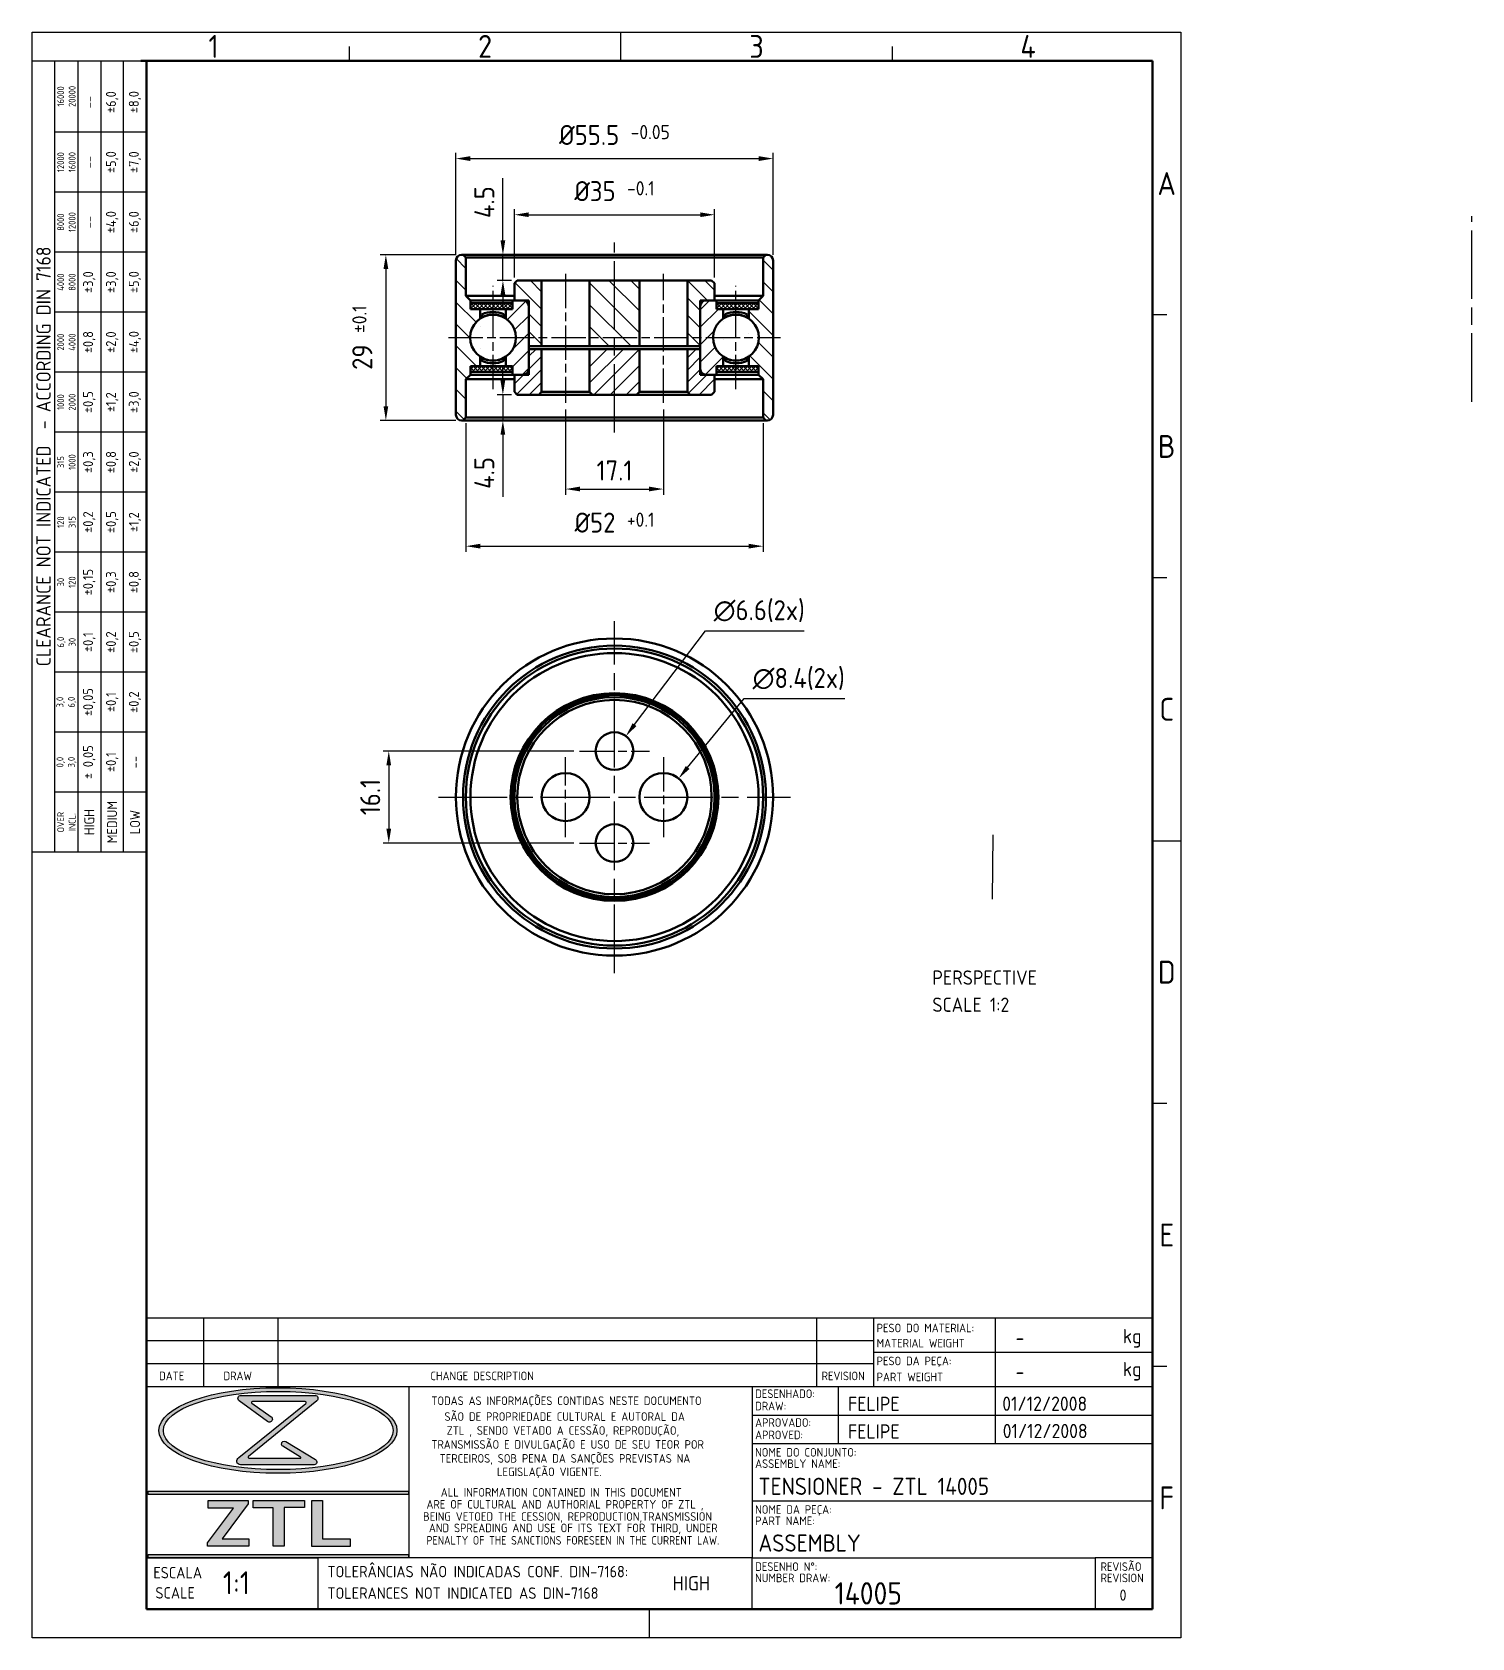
# Model space of a CAD drawing. Extents: x 0 to 252, y 0 to 281.
import ezdxf
from ezdxf.enums import TextEntityAlignment as Align

# ---------------------------------------------------------------- set-up
doc = ezdxf.new("R2010")
doc.units = 0
for name, pattern in [('AM_ISO02W050', [7.5, 6, -1.5]), ('AM_ISO08W050', [18, 12, -1.5, 3, -1.5]), ('AM_ISO08W050x2', [9, 6, -0.75, 1.5, -0.75])]:
    doc.linetypes.add(name, pattern=pattern)
doc.layers.get('Defpoints').update_dxf_attribs({"linetype": 'CONTINUOUS'})
for name, color, linetype, lineweight in [('AM_0', 7, 'CONTINUOUS', 50), ('AM_3', 6, 'AM_ISO02W050', 25), ('AM_5', 3, 'CONTINUOUS', 25), ('AM_6', 2, 'CONTINUOUS', 35), ('AM_7', 4, 'AM_ISO08W050', 25), ('AM_8', 1, 'CONTINUOUS', 25), ('AM_BOR', 7, 'CONTINUOUS', 50)]:
    doc.layers.add(name, color=color, linetype=linetype, lineweight=lineweight)
doc.styles.add('ACISOTS', font='isocp.shx', dxfattribs={"height": 1})
doc.styles.get("Standard").update_dxf_attribs({"font": 'ISOCP.SHX'})
doc.dimstyles.new('AM_ISO', dxfattribs={"dimtxt": 3.5, "dimasz": 2.5, "dimexe": 1, "dimexo": 1, "dimgap": 1.5, "dimtad": 1, "dimdsep": 46, "dimtxsty": 'Standard', "dimcen": 0, "dimclrd": 256, "dimclre": 256, "dimclrt": 2, "dimadec": 0, "dimazin": 2, "dimtp": 0.1, "dimtm": 0.1, "dimtfac": 0.71, "dimtdec": 3, "dimtmove": 0, "dimatfit": 3, "dimfxl": 1, "dimlwd": -1, "dimlwe": -1, "dimarcsym": 0})
doc.dimstyles.new('AM_ISO$3', dxfattribs={"dimtxt": 3.5, "dimasz": 2.5, "dimexe": 1, "dimexo": 1, "dimgap": 1.5, "dimtad": 1, "dimtoh": 1, "dimdsep": 46, "dimtxsty": 'Standard', "dimcen": 0, "dimclrd": 256, "dimclre": 256, "dimclrt": 2, "dimadec": 0, "dimazin": 2, "dimtp": 0.1, "dimtm": 0.1, "dimtfac": 0.71, "dimtdec": 3, "dimtofl": 0, "dimtmove": 0, "dimatfit": 0, "dimfxl": 1, "dimlwd": -1, "dimlwe": -1, "dimarcsym": 0})
pattern_1 = [(45, (0, -5.20096), (-0.3535534, 0.3535534), []), (135, (0, -5.20096), (-0.3535534, -0.3535534), [])]
pattern_2 = [(135, (203.7875, -5.20096), (0.3535534, 0.3535534), []), (45, (203.7875, -5.20096), (0.3535534, -0.3535534), [])]
pattern_3 = [(135, (0, -5.201), (-1.52735, -1.52735), [])]
pattern_4 = [(135, (0, -5.201), (-1.909188, -1.909188), [])]

# ---------------------------------------------------------------- blocks, each defined once
blk = doc.blocks.new('*D15')
at = {"layer": 'AM_5'}
for p, q in [((74.14, 242.04), (74.14, 259.87)), ((76.64, 258.87), (127.14, 258.87)), ((129.64, 242.04), (129.64, 259.87))]:
    blk.add_line(p, q, dxfattribs=at)
for points in [[(76.64, 259.29), (76.64, 258.45), (74.14, 258.87)], [(127.14, 259.29), (127.14, 258.45), (129.64, 258.87)]]:
    blk.add_solid(points, dxfattribs=at)
at = {"layer": 'Defpoints', "color": 0}
for p in [(129.64, 258.87), (74.14, 241.04), (129.64, 241.04)]:
    blk.add_point(p, dxfattribs=at)
at = {"layer": 'AM_5', "color": 2, "insert": (101.89, 263), "char_height": 3.5, "attachment_point": 5}
blk.add_mtext('%%c55.5 {}{\\A0;{\\H1.5x;}{\\A2;\\H0.71x;\\C3;-0.05}}', dxfattribs=at)
blk = doc.blocks.new('*D16')
at = {"layer": 'AM_5'}
for p, q in [((74.14, 242.04), (60.89, 242.04)), ((61.89, 239.54), (61.89, 215.54)), ((74.14, 213.04), (60.89, 213.04))]:
    blk.add_line(p, q, dxfattribs=at)
for points in [[(61.48, 239.54), (62.31, 239.54), (61.89, 242.04)], [(61.48, 215.54), (62.31, 215.54), (61.89, 213.04)]]:
    blk.add_solid(points, dxfattribs=at)
at = {"layer": 'Defpoints', "color": 0}
for p in [(75.14, 242.04), (61.89, 213.04), (75.14, 213.04)]:
    blk.add_point(p, dxfattribs=at)
at = {"layer": 'AM_5', "color": 2, "insert": (57.77, 227.54), "char_height": 3.5, "attachment_point": 5, "rotation": 90}
blk.add_mtext('29 {}{\\A0;{\\H1.5x;}{\\A2;\\H0.71x;\\C3;%%p0.1}}', dxfattribs=at)
blk = doc.blocks.new('*D17')
at = {"layer": 'AM_5'}
for p, q in [((82.37, 244.54), (82.37, 255.44)), ((83.89, 242.04), (81.37, 242.04)), ((82.37, 237.54), (82.37, 242.04)), ((83.89, 237.54), (81.37, 237.54)), ((82.37, 235.04), (82.37, 232.54))]:
    blk.add_line(p, q, dxfattribs=at)
for points in [[(81.95, 244.54), (82.78, 244.54), (82.37, 242.04)], [(81.95, 235.04), (82.78, 235.04), (82.37, 237.54)]]:
    blk.add_solid(points, dxfattribs=at)
at = {"layer": 'Defpoints', "color": 0}
for p in [(82.37, 242.04), (84.89, 242.04), (84.89, 237.54)]:
    blk.add_point(p, dxfattribs=at)
at = {"layer": 'AM_5', "color": 2, "insert": (79.12, 251.24), "char_height": 3.5, "attachment_point": 5, "rotation": 90}
blk.add_mtext('4.5', dxfattribs=at)
blk = doc.blocks.new('*D18')
at = {"layer": 'AM_5'}
for p, q in [((82.36, 220.04), (82.36, 222.54)), ((83.89, 217.54), (81.36, 217.54)), ((82.36, 217.54), (82.36, 213.04)), ((83.89, 213.04), (81.36, 213.04)), ((82.36, 210.54), (82.36, 199.65))]:
    blk.add_line(p, q, dxfattribs=at)
for points in [[(81.94, 220.04), (82.77, 220.04), (82.36, 217.54)], [(81.94, 210.54), (82.77, 210.54), (82.36, 213.04)]]:
    blk.add_solid(points, dxfattribs=at)
at = {"layer": 'Defpoints', "color": 0}
for p in [(84.89, 217.54), (82.36, 213.04), (84.89, 213.04)]:
    blk.add_point(p, dxfattribs=at)
at = {"layer": 'AM_5', "color": 2, "insert": (79.11, 203.85), "char_height": 3.5, "attachment_point": 5, "rotation": 90}
blk.add_mtext('4.5', dxfattribs=at)
blk = doc.blocks.new('*D19')
at = {"layer": 'AM_5'}
for p, q in [((93.34, 214.98), (93.34, 200.04)), ((110.44, 214.98), (110.44, 200.04)), ((95.84, 201.04), (107.94, 201.04))]:
    blk.add_line(p, q, dxfattribs=at)
for points in [[(95.84, 201.46), (95.84, 200.63), (93.34, 201.04)], [(107.94, 201.46), (107.94, 200.63), (110.44, 201.04)]]:
    blk.add_solid(points, dxfattribs=at)
at = {"layer": 'Defpoints', "color": 0}
for p in [(93.34, 215.98), (110.44, 215.98), (110.44, 201.04)]:
    blk.add_point(p, dxfattribs=at)
at = {"layer": 'AM_5', "color": 2, "insert": (101.89, 204.29), "char_height": 3.5, "attachment_point": 5}
blk.add_mtext('17.1', dxfattribs=at)
blk = doc.blocks.new('*D20')
at = {"layer": 'AM_5'}
for p, q in [((94.79, 155.19), (61.4, 155.19)), ((62.4, 152.69), (62.4, 141.59)), ((94.79, 139.09), (61.4, 139.09))]:
    blk.add_line(p, q, dxfattribs=at)
for points in [[(61.98, 152.69), (62.81, 152.69), (62.4, 155.19)], [(61.98, 141.59), (62.81, 141.59), (62.4, 139.09)]]:
    blk.add_solid(points, dxfattribs=at)
at = {"layer": 'Defpoints', "color": 0}
for p in [(95.79, 155.19), (62.4, 139.09), (95.79, 139.09)]:
    blk.add_point(p, dxfattribs=at)
at = {"layer": 'AM_5', "color": 2, "insert": (59.15, 147.14), "char_height": 3.5, "attachment_point": 5, "rotation": 90}
blk.add_mtext('16.1', dxfattribs=at)
blk = doc.blocks.new('*D21')
at = {"layer": 'AM_5'}
for p, q in [((105.39, 159.81), (117.84, 176.24)), ((117.84, 176.24), (135.09, 176.24))]:
    blk.add_line(p, q, dxfattribs=at)
blk.add_solid([(105.06, 160.06), (105.73, 159.56), (103.89, 157.82)], dxfattribs=at)
at = {"layer": 'Defpoints', "color": 0}
for p in [(103.89, 157.82), (99.9, 152.56)]:
    blk.add_point(p, dxfattribs=at)
at = {"layer": 'AM_5', "color": 2, "insert": (127.21, 179.67), "char_height": 3.5, "attachment_point": 5}
blk.add_mtext('∅6.6(2x)', dxfattribs=at)
blk = doc.blocks.new('*D22')
at = {"layer": 'AM_5'}
for p, q in [((114.69, 152.32), (124.57, 164.38)), ((124.57, 164.38), (142.17, 164.38))]:
    blk.add_line(p, q, dxfattribs=at)
blk.add_solid([(114.37, 152.58), (115.01, 152.06), (113.11, 150.39)], dxfattribs=at)
at = {"layer": 'Defpoints', "color": 0}
for p in [(113.11, 150.39), (107.78, 143.89)]:
    blk.add_point(p, dxfattribs=at)
at = {"layer": 'AM_5', "color": 2, "insert": (134.12, 167.8), "char_height": 3.5, "attachment_point": 5}
blk.add_mtext('∅8.4(2x)', dxfattribs=at)
blk = doc.blocks.new('*D23')
at = {"layer": 'AM_5'}
for p, q in [((84.39, 238.04), (84.39, 250.04)), ((86.89, 249.04), (116.89, 249.04)), ((119.39, 238.04), (119.39, 250.04))]:
    blk.add_line(p, q, dxfattribs=at)
for points in [[(86.89, 249.46), (86.89, 248.63), (84.39, 249.04)], [(116.89, 249.46), (116.89, 248.63), (119.39, 249.04)]]:
    blk.add_solid(points, dxfattribs=at)
at = {"layer": 'Defpoints', "color": 0}
for p in [(119.39, 249.04), (84.39, 237.04), (119.39, 237.04)]:
    blk.add_point(p, dxfattribs=at)
at = {"layer": 'AM_5', "color": 2, "insert": (101.89, 253.17), "char_height": 3.5, "attachment_point": 5}
blk.add_mtext('%%c35 {}{\\A0;{\\H1.5x;}{\\A2;\\H0.71x;\\C3;-0.1}}', dxfattribs=at)
blk = doc.blocks.new('*D24')
at = {"layer": 'AM_5'}
for p, q in [((75.89, 212.54), (75.89, 190.04)), ((127.89, 212.54), (127.89, 190.04)), ((78.39, 191.04), (125.39, 191.04))]:
    blk.add_line(p, q, dxfattribs=at)
for points in [[(78.39, 191.46), (78.39, 190.63), (75.89, 191.04)], [(125.39, 191.46), (125.39, 190.63), (127.89, 191.04)]]:
    blk.add_solid(points, dxfattribs=at)
at = {"layer": 'Defpoints', "color": 0}
for p in [(75.89, 213.54), (127.89, 213.54), (127.89, 191.04)]:
    blk.add_point(p, dxfattribs=at)
at = {"layer": 'AM_5', "color": 2, "insert": (101.89, 195.17), "char_height": 3.5, "attachment_point": 5}
blk.add_mtext('%%c52 {}{\\A0;{\\H1.5x;}{\\A2;\\H0.71x;\\C3;+0.1}}', dxfattribs=at)
blk = doc.blocks.new('A4 ZTL')
at = {"layer": 'AM_0'}
for p, q in [((196, 276), (19, 276)), ((20, 276), (20, 5)), ((196, 5), (196, 276)), ((20, 5), (196, 5))]:
    blk.add_line(p, q, dxfattribs=at)
at = {"layer": 'AM_BOR', "color": 135, "lineweight": 25}
for p, q in [((0, 0), (0, 281)), ((0, 281), (201, 281)), ((55.5, 276), (55.5, 278.5)), ((103, 276), (103, 281)), ((150.5, 276), (150.5, 278.5)), ((201, 281), (201, 0)), ((4, 137.5), (4, 276)), ((8, 276), (8, 137.5)), ((12, 276), (12, 137.5)), ((16, 137.5), (16, 276)), ((20, 263.5), (4, 263.5)), ((20, 253), (4, 253)), ((20, 242.5), (4, 242.5)), ((20, 232), (4, 232)), ((198.5, 231.5), (196, 231.5)), ((20, 221.5), (4, 221.5)), ((20, 211), (4, 211)), ((20, 200.5), (4, 200.5)), ((20, 190), (4, 190)), ((198.5, 185.5), (196, 185.5)), ((20, 179.5), (4, 179.5)), ((20, 169), (4, 169)), ((20, 158.5), (4, 158.5)), ((20, 148), (4, 148)), ((196, 139.5), (201, 139.5)), ((198.5, 93.5), (196, 93.5)), ((198.5, 47.5), (196, 47.5)), ((108, 0), (108, 5)), ((201, 0), (0, 0))]:
    blk.add_line(p, q, dxfattribs=at)
blk.add_lwpolyline([(20, 276), (20, 137.5), (0, 137.5), (0, 276)], close=True, dxfattribs=at)
at = {"layer": 'AM_BOR', "color": 135, "lineweight": 25, "style": 'ACISOTS'}
for s, p in [('1', (31.75, 278.5)), ('2', (79.25, 278.5)), ('3', (126.75, 278.5)), ('4', (174.25, 278.5)), ('A', (198.5, 254.5)), ('B', (198.5, 208.5)), ('C', (198.5, 162.5)), ('D', (198.5, 116.5)), ('E', (198.5, 70.5)), ('F', (198.5, 24.5))]:
    blk.add_text(s, height=4, dxfattribs=at).set_placement(p, align=Align.MIDDLE)
at = {"layer": 'AM_BOR', "color": 135, "lineweight": 25, "attachment_point": 5, "rotation": 90}
for s, insert, char_height, width in [('16000\\P20000', (6, 269.75), 1.2, 12.5), ('±6,0', (14, 268.75), 1.75, 10.5), ('±8,0', (18, 268.75), 1.75, 10.5), ('--', (10, 268.75), 1.75, 10.5), ('12000\\P16000', (6, 258.25), 1.2, 10.5), ('--', (10, 258.25), 1.75, 10.5), ('±5,0', (14, 258.25), 1.75, 10.5), ('±7,0', (18, 258.25), 1.75, 10.5), ('8000\\P12000', (6, 247.75), 1.2, 10.5), ('--', (10, 247.75), 1.75, 10.5), ('±4,0', (14, 247.75), 1.75, 10.5), ('±6,0', (18, 247.75), 1.75, 10.5), ('{\\Fisocp.shx|c0;CLEARANCE NOT INDICATED  - ACCORDING DIN 7168}', (2, 206.75), 2.5, 138.5), ('±3,0', (10, 237.25), 1.75, 10.5), ('±3,0', (14, 237.25), 1.75, 10.5), ('±5,0', (18, 237.25), 1.75, 10.5), ('4000\\P8000', (6, 237.25), 1.2, 10.5), ('2000\\P4000', (6, 226.75), 1.2, 10.5), ('±0,8', (10, 226.75), 1.75, 10.5), ('±2,0', (14, 226.75), 1.75, 10.5), ('±4,0', (18, 226.75), 1.75, 10.5), ('1000\\P2000', (6, 216.25), 1.2, 10.5), ('±0,5', (10, 216.25), 1.75, 10.5), ('±1,2', (14, 216.25), 1.75, 10.5), ('±3,0', (18, 216.25), 1.75, 10.5), ('315\\P1000', (6, 205.75), 1.2, 10.5), ('±0,3', (10, 205.75), 1.75, 10.5), ('±0,8', (14, 205.75), 1.75, 10.5), ('±2,0', (18, 205.75), 1.75, 10.5), ('±0,2', (10, 195.25), 1.75, 10.5), ('±0,5', (14, 195.25), 1.75, 10.5), ('±1,2', (18, 195.25), 1.75, 10.5), ('120\\P315', (6, 195.25), 1.2, 10.5), ('30\\P120', (6, 184.75), 1.2, 10.5), ('±0,15', (10, 184.75), 1.75, 10.5), ('±0,3', (14, 184.75), 1.75, 10.5), ('±0,8', (18, 184.75), 1.75, 10.5), ('6,0\\P30', (6, 174.25), 1.2, 10.5), ('±0,1', (10, 174.25), 1.75, 10.5), ('±0,2', (14, 174.25), 1.75, 10.5), ('±0,5', (18, 174.25), 1.75, 10.5), ('±0,05', (10, 163.75), 1.75, 10.5), ('3,0\\P6,0', (6, 163.75), 1.2, 10.5), ('±0,1', (14, 163.75), 1.75, 10.5), ('±0,2', (18, 163.75), 1.75, 10.5), ('± 0,05', (10, 153.25), 1.75, 10.5), ('\\pt4.79529;±0,1', (14, 153.25), 1.75, 10.5), ('0,0\\P3,0', (6, 153.25), 1.2, 10.5), ('--', (18, 153.25), 1.75, 10.5), ('MEDIUM', (14, 142.75), 1.75, 10.5), ('{\\Fisocp.shx|c0;OVER\\PINCL.}', (6, 142.75), 1.2, 10.5), ('HIGH', (10, 142.75), 1.75, 10.5), ('LOW', (18, 142.75), 1.75, 10.5)]:
    blk.add_mtext(s, dxfattribs=dict(at, insert=insert, char_height=char_height, width=width))
blk = doc.blocks.new('LEGENDAZTL-1')
at = {"layer": 'AM_8'}
h = blk.add_hatch(color=135, dxfattribs=at)
edge = h.paths.add_edge_path()
edge.add_ellipse((23.01, 31.29), major_axis=(20.82, 0), ratio=0.359907, start_angle=191.4592, end_angle=452.8175)
edge.add_ellipse((23.01, 31.29), major_axis=(20.82, 0), ratio=0.359907, start_angle=92.8175, end_angle=191.4592)
edge = h.paths.add_edge_path(flags=16)
edge.add_ellipse((23.07, 31.29), major_axis=(20.11, 0), ratio=0.340664, start_angle=93.067, end_angle=371.4592)
edge.add_ellipse((23.07, 31.29), major_axis=(20.11, 0), ratio=0.340664, start_angle=11.4592, end_angle=93.067)
h = blk.add_hatch(color=135, dxfattribs=at)
edge = h.paths.add_edge_path()
edge.add_line((27.86, 36.04), (16.14, 26.55))
edge.add_arc((16.46, 25.96), 0.662, 118.1409, 270)
edge.add_line((16.46, 25.3), (29.34, 25.3))
edge.add_arc((29.33, 25.79), 0.488, 271.9685, 418.9108)
edge.add_line((29.58, 26.21), (24.36, 29.35))
edge.add_arc((24.11, 28.95), 0.475, 58.6682, 238.8052)
edge.add_line((23.87, 28.54), (26.98, 26.65))
edge.add_arc((26.92, 26.56), 0.12, -90, 54.6545, ccw=False)
edge.add_line((26.92, 26.44), (17.93, 26.44))
edge.add_arc((17.96, 26.6), 0.167, 129.2364, 260.8226, ccw=False)
edge.add_line((17.86, 26.73), (29.79, 36.47))
edge.add_arc((29.47, 36.9), 0.529, 306.0702, 450)
edge.add_line((29.47, 37.43), (16.54, 37.43))
edge.add_arc((16.52, 36.92), 0.513, 87.7272, 233.7471)
edge.add_line((16.21, 36.5), (21.18, 32.86))
edge.add_arc((21.5, 33.28), 0.527, 232.4714, 414.7334)
edge.add_line((21.81, 33.71), (18.46, 36.07))
edge.add_arc((18.53, 36.2), 0.144, 90, 242.5235, ccw=False)
edge.add_line((18.53, 36.35), (27.78, 36.35))
edge.add_arc((27.75, 36.17), 0.176, -50.9964, 80.7655, ccw=False)
for points in [[(0.28, 20.1), (45.87, 20.1), (45.87, 20.7), (0.28, 20.7)], [(10.71, 11.65), (10.71, 11.05), (17.9, 11.05), (17.9, 12.32), (13.24, 12.32), (17.77, 18.44), (17.77, 19.04), (10.78, 19.04), (10.78, 17.71), (15.21, 17.71)], [(18.7, 17.78), (22.17, 17.78), (22.17, 11.05), (24.07, 11.05), (24.07, 17.84), (27.63, 17.84), (27.63, 19.04), (18.7, 19.04)], [(35.62, 11.02), (35.62, 12.32), (30.79, 12.32), (30.79, 19.04), (28.93, 19.04), (28.93, 11.02)], [(45.87, 9.6), (0.28, 9.6), (0.28, 9), (45.87, 9)]]:
    blk.add_hatch(color=135, dxfattribs=at).paths.add_polyline_path(points)
at = {"layer": 'AM_8', "color": 135}
for p, q in [((0, 51), (176, 51)), ((0, 51), (0, 0)), ((10, 51), (10, 39)), ((23, 51), (23, 39)), ((117.25, 51), (117.25, 39)), ((127.25, 39), (127.25, 51)), ((148.5, 51), (148.5, 45)), ((176, 0), (176, 51)), ((127.25, 47), (0, 47)), ((127.25, 45), (176, 45)), ((148.5, 45), (148.5, 39)), ((0, 43), (127.25, 43)), ((0, 39), (106, 39)), ((16.54, 37.43), (29.47, 37.43)), ((45.93, 39), (45.93, 9)), ((106, 39), (106, 20)), ((106, 39), (176, 39)), ((121, 39), (121, 29)), ((148.5, 39), (148.5, 29)), ((106, 34), (176, 34)), ((106, 29), (176, 29)), ((0.28, 20.1), (0.28, 20.7)), ((0.28, 20.7), (45.87, 20.7)), ((45.87, 20.1), (0.28, 20.1)), ((45.87, 20.7), (45.87, 20.1)), ((106, 20), (106, 9)), ((10.71, 11.65), (15.21, 17.71)), ((10.78, 17.71), (10.78, 19.04)), ((10.78, 19.04), (17.77, 19.04)), ((15.21, 17.71), (10.78, 17.71)), ((17.77, 18.44), (13.24, 12.32)), ((17.77, 19.04), (17.77, 18.44)), ((18.7, 17.78), (18.7, 19.04)), ((18.7, 19.04), (27.63, 19.04)), ((22.17, 17.78), (18.7, 17.78)), ((22.17, 11.05), (22.17, 17.78)), ((24.07, 17.84), (24.07, 11.05)), ((27.63, 17.84), (24.07, 17.84)), ((27.63, 19.04), (27.63, 17.84)), ((28.93, 11.02), (28.93, 19.04)), ((28.93, 19.04), (30.79, 19.04)), ((30.79, 19.04), (30.79, 12.32)), ((106, 19), (176, 19)), ((10.71, 11.05), (10.71, 11.65)), ((13.24, 12.32), (17.9, 12.32)), ((17.9, 12.32), (17.9, 11.05)), ((30.79, 12.32), (35.62, 12.32)), ((35.62, 12.32), (35.62, 11.02)), ((0, 9), (30, 9)), ((106, 9), (0, 9)), ((0.28, 9.6), (45.87, 9.6)), ((0.28, 9), (0.28, 9.6)), ((45.87, 9), (0.28, 9)), ((17.9, 11.05), (10.71, 11.05)), ((24.07, 11.05), (22.17, 11.05)), ((35.62, 11.02), (28.93, 11.02)), ((30, 9), (30, 0)), ((45.87, 9.6), (45.87, 9)), ((106, 0), (106, 9)), ((106, 9), (166, 9)), ((176, 9), (166, 9)), ((166, 9), (166, 0)), ((0, 0), (176, 0))]:
    blk.add_line(p, q, dxfattribs=at)
blk.add_lwpolyline([(16.54, 37.43), (29.47, 37.43, -0.726075), (29.79, 36.47), (17.86, 26.73, 0.646844), (17.93, 26.44), (26.92, 26.44, 0.730915), (26.98, 26.65), (23.87, 28.54, -1.001197), (24.36, 29.35), (29.58, 26.21, -0.746343), (29.34, 25.3), (16.46, 25.3, -0.780296), (16.14, 26.55), (27.86, 36.04, 0.647932), (27.78, 36.35), (18.53, 36.35, 0.78497), (18.46, 36.07), (21.81, 33.71, -1.019937), (21.18, 32.86), (16.21, 36.5, -0.740095), (16.54, 37.43, -0.257794)], format="xyb", dxfattribs=at)
for centre, major_axis, ratio in [((23.01, 31.29), (-20.82, 0), 0.359907), ((23.07, 31.29), (-20.11, 0), 0.340664)]:
    blk.add_ellipse(centre, major_axis=major_axis, ratio=ratio, dxfattribs=at)
for s, height, p in [('PESO DO MATERIAL:', 1.5, (127.75, 48.48)), ('kg', 2.5, (170.83, 46.56)), ('MATERIAL WEIGHT', 1.5, (127.75, 45.82)), ('PESO DA PEÇA:', 1.5, (127.75, 42.71)), ('kg', 2.5, (170.83, 40.79)), ('DATE', 1.5, (2.22, 40.09)), ('DRAW', 1.5, (13.48, 40.09)), ('CHANGE DESCRIPTION', 1.5, (49.68, 40.09)), ('REVISION', 1.5, (118.12, 40.09)), ('PART WEIGHT', 1.5, (127.75, 39.91)), ('TODAS AS INFORMAÇÕES CONTIDAS NESTE DOCUMENTO', 1.5, (49.85, 35.75)), ('DESENHADO:', 1.5, (106.5, 36.98)), ('SÃO DE PROPRIEDADE CULTURAL E AUTORAL DA', 1.5, (52.14, 32.98)), ('DRAW:', 1.5, (106.5, 34.82)), ('ZTL , SENDO VETADO A CESSÃO, REPRODUÇÃO,', 1.5, (52.53, 30.54)), ('APROVADO:', 1.5, (106.5, 31.93)), ('APROVED:', 1.5, (106.5, 29.77)), ('TRANSMISSÃO E DIVULGAÇÃO E USO DE SEU TEOR POR', 1.5, (49.85, 28.1)), ('NOME DO CONJUNTO:', 1.5, (106.5, 26.72)), ('TERCEIROS, SOB PENA DA SANÇÕES PREVISTAS NA', 1.5, (51.3, 25.66)), ('ASSEMBLY NAME:', 1.5, (106.5, 24.74)), ('LEGISLAÇÃO VIGENTE.', 1.5, (61.33, 23.31)), ('ALL INFORMATION CONTAINED IN THIS DOCUMENT', 1.5, (51.5, 19.72)), ('BEING VETOED THE CESSION, REPRODUCTION,TRANSMISSION', 1.5, (48.41, 15.49)), ('ARE OF CULTURAL AND AUTHORIAL PROPERTY OF ZTL ,', 1.5, (49, 17.62)), ('NOME DA PEÇA:', 1.5, (106.5, 16.72)), ('AND SPREADING AND USE OF ITS TEXT FOR THIRD, UNDER', 1.5, (49.42, 13.49)), ('PART NAME:', 1.5, (106.5, 14.74)), ('REVISÃO', 1.5, (166.93, 6.72)), ('ESCALA', 2, (1.21, 5.42)), ('TOLERÂNCIAS NÃO INDICADAS CONF. DIN-7168:', 2, (31.66, 5.6)), ('DESENHO N%%d:', 1.5, (106.5, 6.72)), ('NUMBER DRAW:', 1.5, (106.5, 4.74)), ('REVISION', 1.5, (166.93, 4.74)), ('SCALE', 2, (1.57, 1.88)), ('TOLERANCES NOT INDICATED AS DIN-7168', 2, (31.66, 1.83))]:
    blk.add_text(s, height=height, dxfattribs=at).set_placement(p)
at = {"layer": 'AM_8', "color": 135, "width": 0.95}
blk.add_text('PENALTY OF THE SANCTIONS FORESEEN IN THE CURRENT LAW.', height=1.5, dxfattribs=at).set_placement((48.99, 11.32))
at = {"layer": 'AM_8', "color": 135}
for tag, p in [('PESO1', (152.06, 47.53)), ('PESO', (152.06, 41.58))]:
    blk.add_attdef(tag, text='', height=2.5, dxfattribs=at).set_placement(p, align=Align.MIDDLE_LEFT)
for tag, p, height in [('DESN.', (122.75, 34.7), 2.5), ('DATADES', (149.73, 34.73), 2.5), ('APROV', (122.75, 29.87), 2.5), ('DATAAPROV', (149.81, 29.95), 2.5), ('CONJUNTO', (107.07, 20.02), 3), ('PEÇA', (107.07, 10.1), 3), ('NºDESENHO', (120.41, 0.84), 3.91)]:
    blk.add_attdef(tag, p, '', height=height, dxfattribs=at)
at = {"layer": 'AM_8', "color": 135, "style": 'ACISOTS'}
for tag, p, height in [('GEN-TITLE-SCA{12.7}', (13.36, 2.64), 4), ('GEN-TITLE-DWG{30.6}', (92.5, -2.65), 2)]:
    blk.add_attdef(tag, p, '', height=height, dxfattribs=at)
at = {"layer": 'AM_8', "color": 135}
for tag, height, p in [('TOL.N.IND', 2.5, (95.33, 4.56)), ('REV.', 1.96, (170.86, 2.49))]:
    blk.add_attdef(tag, text='', height=height, dxfattribs=at).set_placement(p, align=Align.MIDDLE_CENTER)

msp = doc.modelspace()

# ---------------------------------------------------------------- hatches: boundary and pattern name
at = {"layer": 'AM_3'}
h = msp.add_hatch(dxfattribs=at)
h.set_pattern_fill('ANSI31', color=256, scale=15, style=0)
h.paths.add_polyline_path([(78.28, 102.97), (76.72, 102.97), (76.72, 95.97), (83.47, 95.97), (83.47, 99.97, -0.267949)])
h.paths.add_polyline_path([(83.47, 63.97), (76.72, 63.97), (76.72, 56.97), (78.28, 56.97, -0.267949), (83.47, 59.97)])
h = msp.add_hatch(dxfattribs=at)
h.set_pattern_fill('ANSI31', color=256, scale=15, style=0)
h.paths.add_polyline_path([(86.47, 95.97), (90.22, 99.72), (90.22, 102.97), (88.67, 102.97, -0.267949), (83.47, 99.97), (83.47, 95.97)])
h.paths.add_polyline_path([(90.22, 56.97), (90.22, 60.22), (86.47, 63.97), (83.47, 63.97), (83.47, 59.97, -0.267949), (88.67, 56.97)])
at = {"layer": 'AM_8'}
h = msp.add_hatch(dxfattribs=at)
h.set_pattern_fill('_U', color=256, scale=2.7, angle=135, style=0, pattern_type=0)
h.set_pattern_definition(pattern_4)
edge = h.paths.add_edge_path()
edge.add_line((75.14, 213.04), (75.39, 213.04))
edge.add_line((75.39, 213.04), (75.89, 213.54))
edge.add_line((75.89, 213.54), (75.89, 220.24))
edge.add_line((75.89, 220.24), (76.7, 221.04))
edge.add_line((76.7, 221.04), (76.7, 222.54))
edge.add_line((76.7, 222.54), (78.39, 222.54))
edge.add_line((78.39, 222.54), (78.39, 224.23))
edge.add_arc((80.64, 227.54), 4.01, 124.1725, 235.8275, ccw=False)
edge.add_line((78.39, 230.86), (78.39, 232.54))
edge.add_line((78.39, 232.54), (76.7, 232.54))
edge.add_line((76.7, 232.54), (76.7, 234.04))
edge.add_line((76.7, 234.04), (75.89, 234.84))
edge.add_line((75.89, 234.84), (75.89, 241.54))
edge.add_line((75.89, 241.54), (75.39, 242.04))
edge.add_line((75.39, 242.04), (75.14, 242.04))
edge.add_arc((75.14, 241.04), 1, 90, 180)
edge.add_line((74.14, 241.04), (74.14, 214.04))
edge.add_arc((75.14, 214.04), 1, 180, 270)
h = msp.add_hatch(dxfattribs=at)
h.set_pattern_fill('_U', color=256, scale=2.7, angle=135, style=0, pattern_type=0)
h.set_pattern_definition(pattern_4)
edge = h.paths.add_edge_path()
edge.add_line((125.39, 222.54), (127.09, 222.54))
edge.add_line((127.09, 222.54), (127.09, 221.04))
edge.add_line((127.09, 221.04), (127.89, 220.24))
edge.add_line((127.89, 220.24), (127.89, 213.54))
edge.add_line((127.89, 213.54), (128.39, 213.04))
edge.add_line((128.39, 213.04), (128.64, 213.04))
edge.add_arc((128.64, 214.04), 1, 270, 360)
edge.add_line((129.64, 214.04), (129.64, 241.04))
edge.add_arc((128.64, 241.04), 1, 360, 450)
edge.add_line((128.64, 242.04), (128.39, 242.04))
edge.add_line((128.39, 242.04), (127.89, 241.54))
edge.add_line((127.89, 241.54), (127.89, 234.84))
edge.add_line((127.89, 234.84), (127.09, 234.04))
edge.add_line((127.09, 234.04), (127.09, 232.54))
edge.add_line((127.09, 232.54), (125.39, 232.54))
edge.add_line((125.39, 232.54), (125.39, 230.86))
edge.add_arc((123.14, 227.54), 4.01, -55.8275, 55.8275, ccw=False)
edge.add_line((125.39, 224.23), (125.39, 222.54))
h = msp.add_hatch(dxfattribs=at)
h.set_pattern_fill('_U', color=256, scale=2.16, angle=135, style=0, pattern_type=0)
h.set_pattern_definition(pattern_3)
h.paths.add_polyline_path([(84.39, 237.04), (84.39, 234.04), (86.92, 234.04), (86.92, 226.04), (89.14, 226.04), (89.14, 237.04), (88.64, 237.54), (84.89, 237.54)])
h = msp.add_hatch(dxfattribs=at)
h.set_pattern_fill('_U', color=256, scale=2.7, angle=135, style=0, pattern_type=0)
h.set_pattern_definition(pattern_4)
h.paths.add_polyline_path([(97.54, 237.04), (97.54, 226.04), (106.24, 226.04), (106.24, 237.04), (105.74, 237.54), (98.04, 237.54)])
h = msp.add_hatch(dxfattribs=at)
h.set_pattern_fill('_U', color=256, scale=2.16, angle=135, style=0, pattern_type=0)
h.set_pattern_definition(pattern_3)
h.paths.add_polyline_path([(117.89, 234.04), (119.39, 234.04), (119.39, 237.04), (118.89, 237.54), (115.14, 237.54), (114.64, 237.04), (114.64, 226.04), (116.87, 226.04), (116.87, 234.04)])
h = msp.add_hatch(dxfattribs=at)
h.set_pattern_fill('_U', color=256, scale=0.5, angle=45, style=0, double=1, pattern_type=0)
h.set_pattern_definition(pattern_2)
h.paths.add_polyline_path([(84.03, 232.54), (76.7, 232.54), (76.7, 233.54), (84.03, 233.54)])
h = msp.add_hatch(dxfattribs=at)
h.set_pattern_fill('_U', color=256, scale=2.16, angle=225, style=0, pattern_type=0)
h.set_pattern_definition([(225, (0, -5.201), (1.52735, -1.52735), [])])
edge = h.paths.add_edge_path()
edge.add_line((85.89, 221.04), (84.03, 221.04))
edge.add_line((84.03, 221.04), (84.03, 222.54))
edge.add_line((84.03, 222.54), (82.89, 222.54))
edge.add_line((82.89, 222.54), (82.89, 224.23))
edge.add_arc((80.64, 227.54), 4.01, -55.8275, 55.8275)
edge.add_line((82.89, 230.86), (82.89, 232.54))
edge.add_line((82.89, 232.54), (84.03, 232.54))
edge.add_line((84.03, 232.54), (84.03, 234.04))
edge.add_line((84.03, 234.04), (85.89, 234.04))
edge.add_arc((85.89, 233.04), 1, -360, -270, ccw=False)
edge.add_line((86.89, 233.04), (86.89, 222.04))
edge.add_arc((85.89, 222.04), 1, -90, 0, ccw=False)
h = msp.add_hatch(dxfattribs=at)
h.set_pattern_fill('_U', color=256, scale=2.16, angle=225, style=0, pattern_type=0)
h.set_pattern_definition([(225, (303.1273, 125.3992), (1.52735, -1.52735), [])])
edge = h.paths.add_edge_path()
edge.add_line((117.89, 221.04), (119.76, 221.04))
edge.add_line((119.76, 221.04), (119.76, 222.54))
edge.add_line((119.76, 222.54), (120.89, 222.54))
edge.add_line((120.89, 222.54), (120.89, 224.23))
edge.add_arc((123.14, 227.54), 4.01, 124.1725, 235.8275, ccw=False)
edge.add_line((120.89, 230.86), (120.89, 232.54))
edge.add_line((120.89, 232.54), (119.76, 232.54))
edge.add_line((119.76, 232.54), (119.76, 234.04))
edge.add_line((119.76, 234.04), (117.89, 234.04))
edge.add_arc((117.89, 233.04), 1, 450, 540)
edge.add_line((116.89, 233.04), (116.89, 222.04))
edge.add_arc((117.89, 222.04), 1, 180, 270)
h = msp.add_hatch(dxfattribs=at)
h.set_pattern_fill('_U', color=256, scale=0.5, angle=45, style=0, double=1, pattern_type=0)
h.set_pattern_definition(pattern_1)
h.paths.add_polyline_path([(119.76, 232.54), (127.09, 232.54), (127.09, 233.54), (119.76, 233.54)])
h = msp.add_hatch(dxfattribs=at)
h.set_pattern_fill('_U', color=256, scale=1.6, angle=45, style=0, pattern_type=0)
h.set_pattern_definition([(45, (0, -5.201), (-1.131371, 1.131371), [])])
h.paths.add_polyline_path([(86.92, 225.54), (86.92, 221.04), (84.39, 221.04), (84.39, 218.04), (84.89, 217.54), (88.64, 217.54), (89.14, 218.04), (89.14, 225.54)])
h = msp.add_hatch(dxfattribs=at)
h.set_pattern_fill('_U', color=256, scale=2, angle=45, style=0, pattern_type=0)
h.set_pattern_definition([(45, (0, -5.201), (-1.414214, 1.414214), [])])
h.paths.add_polyline_path([(98.04, 217.54), (105.74, 217.54), (106.24, 218.04), (106.24, 225.54), (97.54, 225.54), (97.54, 218.04)])
h = msp.add_hatch(dxfattribs=at)
h.set_pattern_fill('_U', color=256, scale=1.5, angle=45, style=0, pattern_type=0)
h.set_pattern_definition([(45, (0, -5.201), (-1.06066, 1.06066), [])])
h.paths.add_polyline_path([(116.87, 225.54), (114.64, 225.54), (114.64, 218.04), (115.14, 217.54), (118.89, 217.54), (119.39, 218.04), (119.39, 221.04), (116.87, 221.04)])
h = msp.add_hatch(dxfattribs=at)
h.set_pattern_fill('_U', color=256, scale=0.5, angle=45, style=0, double=1, pattern_type=0)
h.set_pattern_definition(pattern_2)
h.paths.add_polyline_path([(84.03, 221.54), (76.7, 221.54), (76.7, 222.54), (84.03, 222.54)])
h = msp.add_hatch(dxfattribs=at)
h.set_pattern_fill('_U', color=256, scale=0.5, angle=45, style=0, double=1, pattern_type=0)
h.set_pattern_definition(pattern_1)
h.paths.add_polyline_path([(119.76, 221.54), (127.09, 221.54), (127.09, 222.54), (119.76, 222.54)])

# ---------------------------------------------------------------- linework, layer by layer
at = {"layer": 'AM_0'}
for p, q in [((128.64, 242.04), (75.14, 242.04)), ((75.89, 241.54), (75.39, 242.04)), ((127.89, 241.54), (128.39, 242.04)), ((74.14, 241.04), (74.14, 214.04)), ((75.89, 241.54), (75.89, 234.84)), ((127.89, 241.54), (75.89, 241.54)), ((127.89, 241.54), (127.89, 234.84)), ((129.64, 241.04), (129.64, 214.04)), ((84.89, 237.54), (84.39, 237.04)), ((84.39, 234.04), (84.39, 237.04)), ((84.89, 237.54), (118.89, 237.54)), ((89.14, 237.54), (89.14, 226.04)), ((97.54, 226.04), (97.54, 237.54)), ((106.24, 226.04), (106.24, 237.54)), ((114.64, 237.54), (114.64, 226.04)), ((118.89, 237.54), (119.39, 237.04)), ((119.39, 237.04), (119.39, 234.04)), ((76.7, 234.04), (75.89, 234.84)), ((75.89, 234.84), (84.39, 234.84)), ((76.7, 233.54), (76.7, 234.04)), ((76.7, 234.04), (85.89, 234.04)), ((76.7, 233.54), (84.03, 233.54)), ((76.7, 232.54), (76.7, 233.54)), ((84.03, 232.54), (84.03, 234.04)), ((86.92, 234.04), (84.39, 234.04)), ((86.92, 226.04), (86.92, 234.04)), ((119.39, 234.04), (116.87, 234.04)), ((116.87, 234.04), (116.87, 226.04)), ((117.89, 234.04), (127.09, 234.04)), ((127.89, 234.84), (119.39, 234.84)), ((119.76, 232.54), (119.76, 234.04)), ((127.09, 233.54), (119.76, 233.54)), ((127.09, 234.04), (127.89, 234.84)), ((127.09, 233.54), (127.09, 234.04)), ((127.09, 232.54), (127.09, 233.54)), ((76.7, 232.54), (84.03, 232.54)), ((78.39, 232.54), (78.39, 230.86)), ((78.71, 231.1), (78.71, 231.6)), ((82.55, 231.12), (82.55, 231.62)), ((82.89, 232.54), (82.89, 230.86)), ((86.89, 222.04), (86.89, 233.04)), ((116.89, 222.04), (116.89, 233.04)), ((127.09, 232.54), (119.76, 232.54)), ((120.89, 232.54), (120.89, 230.86)), ((121.24, 231.12), (121.24, 231.62)), ((125.08, 231.1), (125.08, 231.6)), ((125.39, 232.54), (125.39, 230.86)), ((116.87, 226.04), (86.92, 226.04)), ((116.87, 225.54), (86.92, 225.54)), ((86.92, 225.54), (86.92, 221.04)), ((89.14, 225.54), (89.14, 218.04)), ((97.54, 218.04), (97.54, 225.54)), ((106.24, 218.04), (106.24, 225.54)), ((114.64, 225.54), (114.64, 218.04)), ((116.87, 221.04), (116.87, 225.54)), ((76.7, 222.54), (84.03, 222.54)), ((76.7, 222.54), (76.7, 221.54)), ((78.39, 224.23), (78.39, 222.54)), ((78.71, 223.48), (78.71, 223.98)), ((82.55, 223.47), (82.55, 223.97)), ((82.89, 224.23), (82.89, 222.54)), ((84.03, 222.54), (84.03, 221.04)), ((127.09, 222.54), (119.76, 222.54)), ((119.76, 222.54), (119.76, 221.04)), ((120.89, 224.23), (120.89, 222.54)), ((121.24, 223.47), (121.24, 223.97)), ((125.08, 223.48), (125.08, 223.98)), ((125.39, 224.23), (125.39, 222.54)), ((127.09, 222.54), (127.09, 221.54)), ((76.7, 221.04), (75.89, 220.24)), ((75.89, 213.54), (75.89, 220.24)), ((75.89, 220.24), (84.39, 220.24)), ((76.7, 221.54), (84.03, 221.54)), ((76.7, 221.54), (76.7, 221.04)), ((85.89, 221.04), (76.7, 221.04)), ((86.92, 221.04), (84.39, 221.04)), ((84.39, 221.04), (84.39, 218.04)), ((119.39, 221.04), (116.87, 221.04)), ((127.09, 221.04), (117.89, 221.04)), ((119.39, 218.04), (119.39, 221.04)), ((127.89, 220.24), (119.39, 220.24)), ((127.09, 221.54), (119.76, 221.54)), ((127.09, 221.54), (127.09, 221.04)), ((127.09, 221.04), (127.89, 220.24)), ((127.89, 213.54), (127.89, 220.24)), ((84.39, 218.04), (84.89, 217.54)), ((84.89, 217.54), (118.89, 217.54)), ((89.14, 218.04), (88.64, 217.54)), ((89.14, 218.04), (97.54, 218.04)), ((97.54, 218.04), (98.04, 217.54)), ((106.24, 218.04), (105.74, 217.54)), ((106.24, 218.04), (114.64, 218.04)), ((114.64, 218.04), (115.14, 217.54)), ((119.39, 218.04), (118.89, 217.54)), ((75.14, 213.04), (128.64, 213.04)), ((75.39, 213.04), (75.89, 213.54)), ((127.89, 213.54), (75.89, 213.54)), ((128.39, 213.04), (127.89, 213.54))]:
    msp.add_line(p, q, dxfattribs=at)
for centre, radius in [((80.64, 227.54), 4.01), ((123.14, 227.54), 4.01), ((101.89, 147.14), 27.75), ((101.89, 147.14), 26.5), ((101.89, 147.14), 26), ((101.89, 147.14), 25.2), ((101.89, 147.14), 18.17), ((101.89, 147.14), 17.86), ((101.89, 147.14), 17.5), ((101.89, 147.14), 17), ((101.89, 155.19), 3.3), ((93.34, 147.14), 4.2), ((110.44, 147.14), 4.2), ((101.89, 139.09), 3.3)]:
    msp.add_circle(centre, radius, dxfattribs=at)
for centre, radius, start, end in [((75.14, 241.04), 1, 90, 180), ((128.64, 241.04), 1, 360, 90), ((85.89, 233.04), 1, 0, 90), ((117.89, 233.04), 1, 90, 180), ((80.64, 227.54), 4.5, 64.9608, 115.443), ((80.64, 227.54), 4.05, 61.9655, 118.495), ((123.14, 227.54), 4.5, 64.557, 115.0392), ((123.14, 227.54), 4.05, 61.505, 118.0345), ((80.64, 227.54), 4.05, 241.505, 298.0345), ((80.64, 227.54), 4.5, 244.557, 295.0392), ((85.89, 222.04), 1, 270, 0), ((117.89, 222.04), 1, 180, 270), ((123.14, 227.54), 4.05, 241.9655, 298.495), ((123.14, 227.54), 4.5, 244.9608, 295.443), ((75.14, 214.04), 1, 180, 270), ((128.64, 214.04), 1, 270, 360)]:
    msp.add_arc(centre, radius, start, end, dxfattribs=at)
at = {"layer": 'AM_7'}
for p, q in [((251.89, 216.3), (251.89, 248.82)), ((101.89, 210.92), (101.89, 244.17)), ((101.89, 116.34), (101.89, 177.94)), ((71.09, 147.14), (132.69, 147.14))]:
    msp.add_line(p, q, dxfattribs=at)
at = {"layer": 'AM_7', "linetype": 'AM_ISO08W050x2'}
for p, q in [((80.64, 218.5), (80.64, 236.59)), ((93.34, 238.68), (93.34, 216.11)), ((110.44, 216.11), (110.44, 238.68)), ((123.14, 218.5), (123.14, 236.59)), ((72.85, 227.54), (130.94, 227.54)), ((95.79, 155.19), (107.99, 155.19)), ((93.34, 140.14), (93.34, 154.14)), ((110.44, 154.14), (110.44, 140.14)), ((95.79, 139.09), (107.99, 139.09))]:
    msp.add_line(p, q, dxfattribs=at)
at = {"layer": 'AM_7', "extrusion": (0.437588, -0.649962, 0.621341)}
msp.add_line((168, 129.26, -1.05), (168.16, 140.55, 10.65), dxfattribs=at)

# ---------------------------------------------------------------- block references
at = {"layer": 'AM_0', "lineweight": 0}
msp.add_blockref('A4 ZTL', (0, 0), dxfattribs=at)
msp.add_blockref('LEGENDAZTL-1', (20, 5), dxfattribs=at).add_auto_attribs({'GEN-TITLE-SCA{12.7}': '1:1', 'DATAAPROV': '01/12/2008', 'DATADES': '01/12/2008', 'APROV': 'FELIPE', 'PESO1': '-', 'PEÇA': 'ASSEMBLY', 'CONJUNTO': 'TENSIONER - ZTL 14005', 'NºDESENHO': '14005', 'REV.': '0', 'TOL.N.IND': 'HIGH', 'DESN.': 'FELIPE', 'PESO': '-'})

# ---------------------------------------------------------------- texts
at = {"layer": 'AM_6'}
for s, p in [('PERSPECTIVE', (157.5, 114.3)), ('SCALE 1:2', (157.5, 109.55))]:
    msp.add_text(s, height=2.5, dxfattribs=at).set_placement(p)

# ---------------------------------------------------------------- dimensions: what is measured, and where the dimension line sits
at = {"layer": 'AM_5'}
dim = msp.add_linear_dim(base=(129.64, 258.87), p1=(74.14, 241.04), p2=(129.64, 241.04), text='%%c<> {}{\\A0;{\\H1.5x;}{\\A2;\\H0.71x;\\C3;-0.05}}', dimstyle='AM_ISO', override={"dimdec": 1, "dimadec": 2, "dimtp": 0, "dimtm": 0.05, "dimtdec": 2}, dxfattribs=at)
dim.commit()
dim.dimension.update_dxf_attribs({"geometry": '*D15', "text_midpoint": (101.89, 258.87), "dimtype": 160})
dim = msp.add_linear_dim(base=(119.39, 249.04), p1=(84.39, 237.04), p2=(119.39, 237.04), text='%%c<> {}{\\A0;{\\H1.5x;}{\\A2;\\H0.71x;\\C3;-0.1}}', dimstyle='AM_ISO', override={"dimdec": 1, "dimadec": 2, "dimtp": 0, "dimtm": 0.1, "dimtdec": 2}, dxfattribs=at)
dim.commit()
dim.dimension.update_dxf_attribs({"geometry": '*D23', "text_midpoint": (101.89, 253.17)})
dim = msp.add_linear_dim(base=(82.37, 242.04), p1=(84.89, 237.54), p2=(84.89, 242.04), angle=90, dimstyle='AM_ISO', override={"dimdec": 1, "dimadec": 2, "dimtp": 0, "dimtm": 0.12, "dimtdec": 2}, dxfattribs=at)
dim.commit()
dim.dimension.update_dxf_attribs({"geometry": '*D17', "text_midpoint": (82.37, 251.24), "dimtype": 160})
for base, p1, p2, angle, text, override, picture, middle in [((61.89, 213.04), (75.14, 242.04), (75.14, 213.04), 90, '<> {}{\\A0;{\\H1.5x;}{\\A2;\\H0.71x;\\C3;%%p0.1}}', {"dimdec": 1, "dimadec": 2, "dimtp": 0.1, "dimtm": 0.1, "dimtdec": 2}, '*D16', (57.77, 227.54)), ((127.89, 191.04), (75.89, 213.54), (127.89, 213.54), 0, '%%c<> {}{\\A0;{\\H1.5x;}{\\A2;\\H0.71x;\\C3;+0.1}}', {"dimdec": 1, "dimadec": 2, "dimtp": 0.1, "dimtm": 0, "dimtdec": 2}, '*D24', (101.89, 195.17))]:
    dim = msp.add_linear_dim(base=base, p1=p1, p2=p2, angle=angle, text=text, dimstyle='AM_ISO', override=override, dxfattribs=at)
    dim.commit()
    dim.dimension.update_dxf_attribs({"geometry": picture, "text_midpoint": middle})
for base, p1, p2, angle, picture, middle in [((82.36, 213.04), (84.89, 217.54), (84.89, 213.04), 90, '*D18', (79.11, 203.85)), ((110.44, 201.04), (93.34, 215.98), (110.44, 215.98), 0, '*D19', (101.89, 204.29)), ((62.4, 139.09), (95.79, 155.19), (95.79, 139.09), 90, '*D20', (59.15, 147.14))]:
    dim = msp.add_linear_dim(base=base, p1=p1, p2=p2, angle=angle, dimstyle='AM_ISO', override={"dimdec": 1, "dimadec": 2, "dimtp": 0, "dimtm": 0.12, "dimtdec": 2}, dxfattribs=at)
    dim.commit()
    dim.dimension.update_dxf_attribs({"geometry": picture, "text_midpoint": middle})
for p1, p2, picture, middle in [((99.9, 152.56), (103.89, 157.82), '*D21', (127.21, 176.24)), ((107.78, 143.89), (113.11, 150.39), '*D22', (134.12, 164.38))]:
    dim = msp.add_diameter_dim_2p(p1=p1, p2=p2, text='<>(2x)', dimstyle='AM_ISO$3', override={"dimdec": 1, "dimadec": 2, "dimtp": 0, "dimtm": 0.12, "dimtdec": 2}, dxfattribs=at)
    dim.commit()
    dim.dimension.update_dxf_attribs({"geometry": picture, "text_midpoint": middle, "dimtype": 163})

doc.saveas('drawing.dxf')
